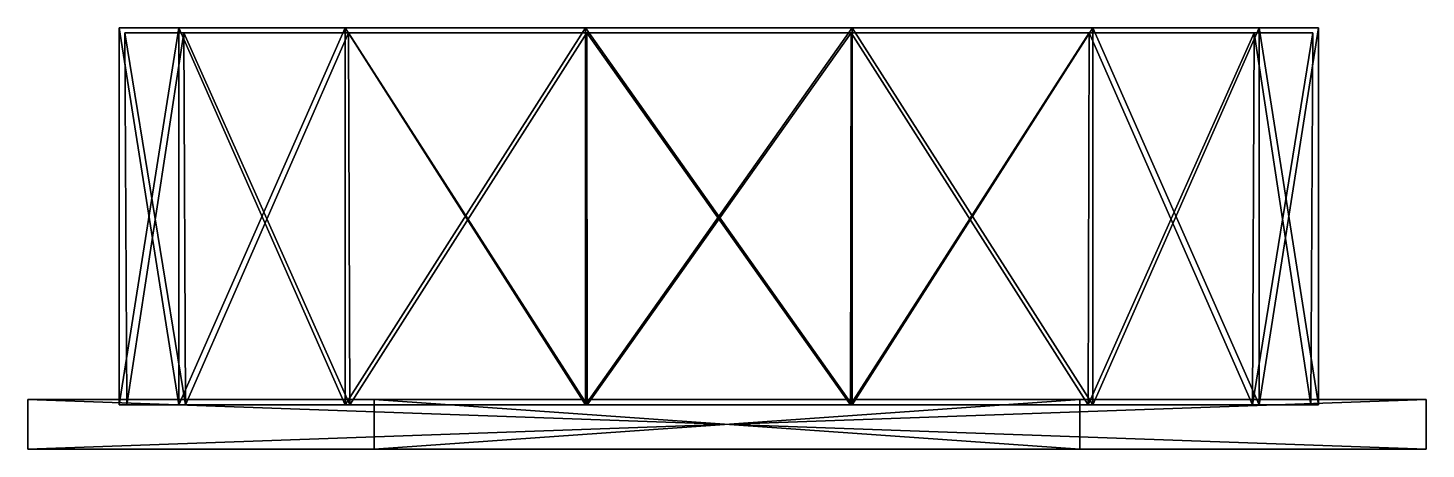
# Model space of a CAD drawing. Extents: x -18.5 to 18.8, y -1.3 to 9.9.
import ezdxf

# ---------------------------------------------------------------- set-up
doc = ezdxf.new("R2010")
doc.units = 0
doc.layers.add('METAL', color=140, linetype='CONTINUOUS')

msp = doc.modelspace()

# ---------------------------------------------------------------- linework, layer by layer
at = {"layer": 'METAL'}
for points in [[(-14.439, 9.867, 34.938), (-16.021, 9.867, 28.009), (-16.021, -0.166, 28.009), (-14.439, 9.867, 34.938)], [(-14.439, 9.867, 34.938), (-16.021, -0.166, 28.009), (-14.439, -0.166, 34.938), (-14.439, 9.867, 34.938)], [(-16.021, 9.867, 28.009), (-14.439, 9.867, 21.079), (-14.439, -0.166, 21.079), (-16.021, 9.867, 28.009)], [(-16.021, 9.867, 28.009), (-14.439, -0.166, 21.079), (-16.021, -0.166, 28.009), (-16.021, 9.867, 28.009)], [(-14.439, 9.867, 34.938), (15.921, 9.867, 28.009), (-16.021, 9.867, 28.009), (-14.439, 9.867, 34.938)], [(-16.021, 9.867, 28.009), (15.921, 9.867, 28.009), (14.339, 9.867, 21.079), (-16.021, 9.867, 28.009)], [(-16.021, 9.867, 28.009), (14.339, 9.867, 21.079), (-14.439, 9.867, 21.079), (-16.021, 9.867, 28.009)], [(-15.821, -0.166, 28.009), (-15.871, 9.735, 28.009), (-14.304, 9.735, 34.873), (-15.821, -0.166, 28.009)], [(-14.259, -0.166, 21.166), (-14.304, 9.735, 21.145), (-15.871, 9.735, 28.009), (-14.259, -0.166, 21.166)], [(-14.259, -0.166, 21.166), (-15.871, 9.735, 28.009), (-15.821, -0.166, 28.009), (-14.259, -0.166, 21.166)], [(15.771, 9.735, 28.009), (-14.304, 9.735, 34.873), (-15.871, 9.735, 28.009), (15.771, 9.735, 28.009)], [(14.204, 9.735, 21.145), (15.771, 9.735, 28.009), (-15.871, 9.735, 28.009), (14.204, 9.735, 21.145)], [(14.204, 9.735, 21.145), (-15.871, 9.735, 28.009), (-14.304, 9.735, 21.145), (14.204, 9.735, 21.145)], [(-15.821, -0.166, 28.009), (-14.304, 9.735, 34.873), (-14.259, -0.166, 34.852), (-15.821, -0.166, 28.009)], [(-10.008, 9.867, 40.495), (-14.439, 9.867, 34.938), (-14.439, -0.166, 34.938), (-10.008, 9.867, 40.495)], [(-10.008, 9.867, 40.495), (-14.439, -0.166, 34.938), (-10.008, -0.166, 40.495), (-10.008, 9.867, 40.495)], [(-14.439, 9.867, 21.079), (-10.008, 9.867, 15.522), (-10.008, -0.166, 15.522), (-14.439, 9.867, 21.079)], [(-14.439, 9.867, 21.079), (-10.008, -0.166, 15.522), (-14.439, -0.166, 21.079), (-14.439, 9.867, 21.079)], [(-10.008, 9.867, 40.495), (14.339, 9.867, 34.938), (-14.439, 9.867, 34.938), (-10.008, 9.867, 40.495)], [(-14.439, 9.867, 34.938), (14.339, 9.867, 34.938), (15.921, 9.867, 28.009), (-14.439, 9.867, 34.938)], [(-14.439, 9.867, 21.079), (14.339, 9.867, 21.079), (9.908, 9.867, 15.522), (-14.439, 9.867, 21.079)], [(-14.439, 9.867, 21.079), (9.908, 9.867, 15.522), (-10.008, 9.867, 15.522), (-14.439, 9.867, 21.079)], [(-14.259, -0.166, 34.852), (-14.304, 9.735, 34.873), (-9.914, 9.735, 40.378), (-14.259, -0.166, 34.852)], [(-9.883, -0.166, 15.679), (-9.914, 9.735, 15.64), (-14.304, 9.735, 21.145), (-9.883, -0.166, 15.679)], [(-9.883, -0.166, 15.679), (-14.304, 9.735, 21.145), (-14.259, -0.166, 21.166), (-9.883, -0.166, 15.679)], [(14.204, 9.735, 34.873), (-9.914, 9.735, 40.378), (-14.304, 9.735, 34.873), (14.204, 9.735, 34.873)], [(15.771, 9.735, 28.009), (14.204, 9.735, 34.873), (-14.304, 9.735, 34.873), (15.771, 9.735, 28.009)], [(9.814, 9.735, 15.64), (14.204, 9.735, 21.145), (-14.304, 9.735, 21.145), (9.814, 9.735, 15.64)], [(9.814, 9.735, 15.64), (-14.304, 9.735, 21.145), (-9.914, 9.735, 15.64), (9.814, 9.735, 15.64)], [(-14.259, -0.166, 34.852), (-9.914, 9.735, 40.378), (-9.883, -0.166, 40.339), (-14.259, -0.166, 34.852)], [(-3.604, 9.867, 43.579), (-10.008, 9.867, 40.495), (-10.008, -0.166, 40.495), (-3.604, 9.867, 43.579)], [(-3.604, 9.867, 43.579), (-10.008, -0.166, 40.495), (-3.604, -0.166, 43.579), (-3.604, 9.867, 43.579)], [(-10.008, 9.867, 15.522), (-3.604, 9.867, 12.438), (-3.604, -0.166, 12.438), (-10.008, 9.867, 15.522)], [(-10.008, 9.867, 15.522), (-3.604, -0.166, 12.438), (-10.008, -0.166, 15.522), (-10.008, 9.867, 15.522)], [(-3.604, 9.867, 43.579), (9.908, 9.867, 40.495), (-10.008, 9.867, 40.495), (-3.604, 9.867, 43.579)], [(-10.008, 9.867, 40.495), (9.908, 9.867, 40.495), (14.339, 9.867, 34.938), (-10.008, 9.867, 40.495)], [(-10.008, 9.867, 15.522), (9.908, 9.867, 15.522), (3.504, 9.867, 12.438), (-10.008, 9.867, 15.522)], [(-10.008, 9.867, 15.522), (3.504, 9.867, 12.438), (-3.604, 9.867, 12.438), (-10.008, 9.867, 15.522)], [(-9.883, -0.166, 40.339), (-9.914, 9.735, 40.378), (-3.57, 9.735, 43.433), (-9.883, -0.166, 40.339)], [(-3.559, -0.166, 12.633), (-3.57, 9.735, 12.585), (-9.914, 9.735, 15.64), (-3.559, -0.166, 12.633)], [(-3.559, -0.166, 12.633), (-9.914, 9.735, 15.64), (-9.883, -0.166, 15.679), (-3.559, -0.166, 12.633)], [(9.814, 9.735, 40.378), (-3.57, 9.735, 43.433), (-9.914, 9.735, 40.378), (9.814, 9.735, 40.378)], [(14.204, 9.735, 34.873), (9.814, 9.735, 40.378), (-9.914, 9.735, 40.378), (14.204, 9.735, 34.873)], [(3.47, 9.735, 12.585), (9.814, 9.735, 15.64), (-9.914, 9.735, 15.64), (3.47, 9.735, 12.585)], [(3.47, 9.735, 12.585), (-9.914, 9.735, 15.64), (-3.57, 9.735, 12.585), (3.47, 9.735, 12.585)], [(-9.883, -0.166, 40.339), (-3.57, 9.735, 43.433), (-3.559, -0.166, 43.384), (-9.883, -0.166, 40.339)], [(3.504, 9.867, 43.579), (-3.604, 9.867, 43.579), (-3.604, -0.166, 43.579), (3.504, 9.867, 43.579)], [(3.504, 9.867, 43.579), (-3.604, -0.166, 43.579), (3.504, -0.166, 43.579), (3.504, 9.867, 43.579)], [(-3.604, 9.867, 12.438), (3.504, 9.867, 12.438), (3.504, -0.166, 12.438), (-3.604, 9.867, 12.438)], [(-3.604, 9.867, 12.438), (3.504, -0.166, 12.438), (-3.604, -0.166, 12.438), (-3.604, 9.867, 12.438)], [(-3.604, 9.867, 43.579), (3.504, 9.867, 43.579), (9.908, 9.867, 40.495), (-3.604, 9.867, 43.579)], [(-3.559, -0.166, 43.384), (-3.57, 9.735, 43.433), (3.47, 9.735, 43.433), (-3.559, -0.166, 43.384)], [(3.459, -0.166, 12.633), (3.47, 9.735, 12.585), (-3.57, 9.735, 12.585), (3.459, -0.166, 12.633)], [(3.459, -0.166, 12.633), (-3.57, 9.735, 12.585), (-3.559, -0.166, 12.633), (3.459, -0.166, 12.633)], [(9.814, 9.735, 40.378), (3.47, 9.735, 43.433), (-3.57, 9.735, 43.433), (9.814, 9.735, 40.378)], [(-3.559, -0.166, 43.384), (3.47, 9.735, 43.433), (3.459, -0.166, 43.384), (-3.559, -0.166, 43.384)], [(3.459, -0.166, 43.384), (3.47, 9.735, 43.433), (9.814, 9.735, 40.378), (3.459, -0.166, 43.384)], [(3.459, -0.166, 43.384), (9.814, 9.735, 40.378), (9.783, -0.166, 40.339), (3.459, -0.166, 43.384)], [(9.783, -0.166, 15.679), (3.47, 9.735, 12.585), (3.459, -0.166, 12.633), (9.783, -0.166, 15.679)], [(9.783, -0.166, 15.679), (9.814, 9.735, 15.64), (3.47, 9.735, 12.585), (9.783, -0.166, 15.679)], [(9.908, 9.867, 40.495), (3.504, 9.867, 43.579), (3.504, -0.166, 43.579), (9.908, 9.867, 40.495)], [(9.908, 9.867, 40.495), (3.504, -0.166, 43.579), (9.908, -0.166, 40.495), (9.908, 9.867, 40.495)], [(3.504, 9.867, 12.438), (9.908, 9.867, 15.522), (9.908, -0.166, 15.522), (3.504, 9.867, 12.438)], [(3.504, 9.867, 12.438), (9.908, -0.166, 15.522), (3.504, -0.166, 12.438), (3.504, 9.867, 12.438)], [(9.783, -0.166, 40.339), (9.814, 9.735, 40.378), (14.204, 9.735, 34.873), (9.783, -0.166, 40.339)], [(9.783, -0.166, 40.339), (14.204, 9.735, 34.873), (14.159, -0.166, 34.852), (9.783, -0.166, 40.339)], [(14.159, -0.166, 21.166), (9.814, 9.735, 15.64), (9.783, -0.166, 15.679), (14.159, -0.166, 21.166)], [(14.159, -0.166, 21.166), (14.204, 9.735, 21.145), (9.814, 9.735, 15.64), (14.159, -0.166, 21.166)], [(14.339, 9.867, 34.938), (9.908, 9.867, 40.495), (9.908, -0.166, 40.495), (14.339, 9.867, 34.938)], [(14.339, 9.867, 34.938), (9.908, -0.166, 40.495), (14.339, -0.166, 34.938), (14.339, 9.867, 34.938)], [(9.908, 9.867, 15.522), (14.339, 9.867, 21.079), (14.339, -0.166, 21.079), (9.908, 9.867, 15.522)], [(9.908, 9.867, 15.522), (14.339, -0.166, 21.079), (9.908, -0.166, 15.522), (9.908, 9.867, 15.522)], [(14.159, -0.166, 34.852), (14.204, 9.735, 34.873), (15.771, 9.735, 28.009), (14.159, -0.166, 34.852)], [(14.159, -0.166, 34.852), (15.771, 9.735, 28.009), (15.721, -0.166, 28.009), (14.159, -0.166, 34.852)], [(15.721, -0.166, 28.009), (14.204, 9.735, 21.145), (14.159, -0.166, 21.166), (15.721, -0.166, 28.009)], [(15.721, -0.166, 28.009), (15.771, 9.735, 28.009), (14.204, 9.735, 21.145), (15.721, -0.166, 28.009)], [(15.921, 9.867, 28.009), (14.339, 9.867, 34.938), (14.339, -0.166, 34.938), (15.921, 9.867, 28.009)], [(15.921, 9.867, 28.009), (14.339, -0.166, 34.938), (15.921, -0.166, 28.009), (15.921, 9.867, 28.009)], [(14.339, 9.867, 21.079), (15.921, 9.867, 28.009), (15.921, -0.166, 28.009), (14.339, 9.867, 21.079)], [(14.339, 9.867, 21.079), (15.921, -0.166, 28.009), (14.339, -0.166, 21.079), (14.339, 9.867, 21.079)], [(-18.453, -0.025, 9.426), (18.785, -0.025, 9.426), (18.785, -1.345, 9.426), (-18.453, -0.025, 9.426)], [(-18.453, -0.025, 9.426), (18.785, -1.345, 9.426), (-18.453, -1.345, 9.426), (-18.453, -0.025, 9.426)], [(18.785, -0.025, 46.727), (-18.453, -0.025, 46.727), (-18.453, -1.345, 46.727), (18.785, -0.025, 46.727)], [(18.785, -0.025, 46.727), (-18.453, -1.345, 46.727), (18.785, -1.345, 46.727), (18.785, -0.025, 46.727)], [(-18.453, -0.025, 46.727), (-18.453, -0.025, 9.426), (-18.453, -1.345, 9.426), (-18.453, -0.025, 46.727)], [(-18.453, -0.025, 46.727), (-18.453, -1.345, 9.426), (-18.453, -1.345, 46.727), (-18.453, -0.025, 46.727)], [(-18.453, -0.025, 9.426), (-18.453, -0.025, 46.727), (-9.229, -0.025, 37.502), (-18.453, -0.025, 9.426)], [(-18.453, -0.025, 9.426), (-9.229, -0.025, 37.502), (-9.229, -0.025, 18.65), (-18.453, -0.025, 9.426)], [(-18.453, -0.025, 46.727), (18.785, -0.025, 46.727), (9.561, -0.025, 37.502), (-18.453, -0.025, 46.727)], [(-18.453, -0.025, 46.727), (9.561, -0.025, 37.502), (-9.229, -0.025, 37.502), (-18.453, -0.025, 46.727)], [(18.785, -0.025, 9.426), (-18.453, -0.025, 9.426), (-9.229, -0.025, 18.65), (18.785, -0.025, 9.426)], [(-14.439, -0.166, 34.938), (-16.021, -0.166, 28.009), (-15.821, -0.166, 28.009), (-14.439, -0.166, 34.938)], [(-16.021, -0.166, 28.009), (-14.439, -0.166, 21.079), (-14.259, -0.166, 21.166), (-16.021, -0.166, 28.009)], [(-16.021, -0.166, 28.009), (-14.259, -0.166, 21.166), (-15.821, -0.166, 28.009), (-16.021, -0.166, 28.009)], [(-14.439, -0.166, 34.938), (-15.821, -0.166, 28.009), (-14.259, -0.166, 34.852), (-14.439, -0.166, 34.938)], [(-10.008, -0.166, 40.495), (-14.439, -0.166, 34.938), (-14.259, -0.166, 34.852), (-10.008, -0.166, 40.495)], [(-14.439, -0.166, 21.079), (-10.008, -0.166, 15.522), (-9.883, -0.166, 15.679), (-14.439, -0.166, 21.079)], [(-14.439, -0.166, 21.079), (-9.883, -0.166, 15.679), (-14.259, -0.166, 21.166), (-14.439, -0.166, 21.079)], [(-10.008, -0.166, 40.495), (-14.259, -0.166, 34.852), (-9.883, -0.166, 40.339), (-10.008, -0.166, 40.495)], [(-3.604, -0.166, 43.579), (-10.008, -0.166, 40.495), (-9.883, -0.166, 40.339), (-3.604, -0.166, 43.579)], [(-10.008, -0.166, 15.522), (-3.604, -0.166, 12.438), (-3.559, -0.166, 12.633), (-10.008, -0.166, 15.522)], [(-10.008, -0.166, 15.522), (-3.559, -0.166, 12.633), (-9.883, -0.166, 15.679), (-10.008, -0.166, 15.522)], [(-3.604, -0.166, 43.579), (-9.883, -0.166, 40.339), (-3.559, -0.166, 43.384), (-3.604, -0.166, 43.579)], [(18.785, -0.025, 9.426), (-9.229, -0.025, 18.65), (9.561, -0.025, 18.65), (18.785, -0.025, 9.426)], [(9.561, -1.345, 18.65), (9.561, -0.025, 18.65), (-9.229, -0.025, 18.65), (9.561, -1.345, 18.65)], [(9.561, -1.345, 18.65), (-9.229, -0.025, 18.65), (-9.229, -1.345, 18.65), (9.561, -1.345, 18.65)], [(-9.229, -1.345, 37.502), (-9.229, -0.025, 37.502), (9.561, -0.025, 37.502), (-9.229, -1.345, 37.502)], [(-9.229, -1.345, 37.502), (9.561, -0.025, 37.502), (9.561, -1.345, 37.502), (-9.229, -1.345, 37.502)], [(-9.229, -1.345, 18.65), (-9.229, -0.025, 18.65), (-9.229, -0.025, 37.502), (-9.229, -1.345, 18.65)], [(-9.229, -1.345, 18.65), (-9.229, -0.025, 37.502), (-9.229, -1.345, 37.502), (-9.229, -1.345, 18.65)], [(3.504, -0.166, 43.579), (-3.604, -0.166, 43.579), (-3.559, -0.166, 43.384), (3.504, -0.166, 43.579)], [(-3.604, -0.166, 12.438), (3.504, -0.166, 12.438), (3.459, -0.166, 12.633), (-3.604, -0.166, 12.438)], [(-3.604, -0.166, 12.438), (3.459, -0.166, 12.633), (-3.559, -0.166, 12.633), (-3.604, -0.166, 12.438)], [(3.504, -0.166, 43.579), (-3.559, -0.166, 43.384), (3.459, -0.166, 43.384), (3.504, -0.166, 43.579)], [(9.908, -0.166, 40.495), (3.504, -0.166, 43.579), (3.459, -0.166, 43.384), (9.908, -0.166, 40.495)], [(9.908, -0.166, 40.495), (3.459, -0.166, 43.384), (9.783, -0.166, 40.339), (9.908, -0.166, 40.495)], [(3.504, -0.166, 12.438), (9.783, -0.166, 15.679), (3.459, -0.166, 12.633), (3.504, -0.166, 12.438)], [(3.504, -0.166, 12.438), (9.908, -0.166, 15.522), (9.783, -0.166, 15.679), (3.504, -0.166, 12.438)], [(18.785, -0.025, 46.727), (18.785, -0.025, 9.426), (9.561, -0.025, 18.65), (18.785, -0.025, 46.727)], [(18.785, -0.025, 46.727), (9.561, -0.025, 18.65), (9.561, -0.025, 37.502), (18.785, -0.025, 46.727)], [(9.561, -1.345, 37.502), (9.561, -0.025, 37.502), (9.561, -0.025, 18.65), (9.561, -1.345, 37.502)], [(9.561, -1.345, 37.502), (9.561, -0.025, 18.65), (9.561, -1.345, 18.65), (9.561, -1.345, 37.502)], [(14.339, -0.166, 34.938), (9.908, -0.166, 40.495), (9.783, -0.166, 40.339), (14.339, -0.166, 34.938)], [(14.339, -0.166, 34.938), (9.783, -0.166, 40.339), (14.159, -0.166, 34.852), (14.339, -0.166, 34.938)], [(9.908, -0.166, 15.522), (14.159, -0.166, 21.166), (9.783, -0.166, 15.679), (9.908, -0.166, 15.522)], [(9.908, -0.166, 15.522), (14.339, -0.166, 21.079), (14.159, -0.166, 21.166), (9.908, -0.166, 15.522)], [(15.921, -0.166, 28.009), (14.339, -0.166, 34.938), (14.159, -0.166, 34.852), (15.921, -0.166, 28.009)], [(15.921, -0.166, 28.009), (14.159, -0.166, 34.852), (15.721, -0.166, 28.009), (15.921, -0.166, 28.009)], [(14.339, -0.166, 21.079), (15.721, -0.166, 28.009), (14.159, -0.166, 21.166), (14.339, -0.166, 21.079)], [(14.339, -0.166, 21.079), (15.921, -0.166, 28.009), (15.721, -0.166, 28.009), (14.339, -0.166, 21.079)], [(18.785, -0.025, 9.426), (18.785, -0.025, 46.727), (18.785, -1.345, 46.727), (18.785, -0.025, 9.426)], [(18.785, -0.025, 9.426), (18.785, -1.345, 46.727), (18.785, -1.345, 9.426), (18.785, -0.025, 9.426)], [(-18.453, -1.345, 9.426), (18.785, -1.345, 9.426), (9.561, -1.345, 18.65), (-18.453, -1.345, 9.426)], [(-18.453, -1.345, 9.426), (9.561, -1.345, 18.65), (-9.229, -1.345, 18.65), (-18.453, -1.345, 9.426)], [(18.785, -1.345, 46.727), (-18.453, -1.345, 46.727), (-9.229, -1.345, 37.502), (18.785, -1.345, 46.727)], [(-18.453, -1.345, 46.727), (-18.453, -1.345, 9.426), (-9.229, -1.345, 18.65), (-18.453, -1.345, 46.727)], [(-18.453, -1.345, 46.727), (-9.229, -1.345, 18.65), (-9.229, -1.345, 37.502), (-18.453, -1.345, 46.727)], [(18.785, -1.345, 46.727), (-9.229, -1.345, 37.502), (9.561, -1.345, 37.502), (18.785, -1.345, 46.727)], [(18.785, -1.345, 9.426), (18.785, -1.345, 46.727), (9.561, -1.345, 37.502), (18.785, -1.345, 9.426)], [(18.785, -1.345, 9.426), (9.561, -1.345, 37.502), (9.561, -1.345, 18.65), (18.785, -1.345, 9.426)]]:
    msp.add_3dface(points, dxfattribs=at)

doc.saveas('drawing.dxf')
